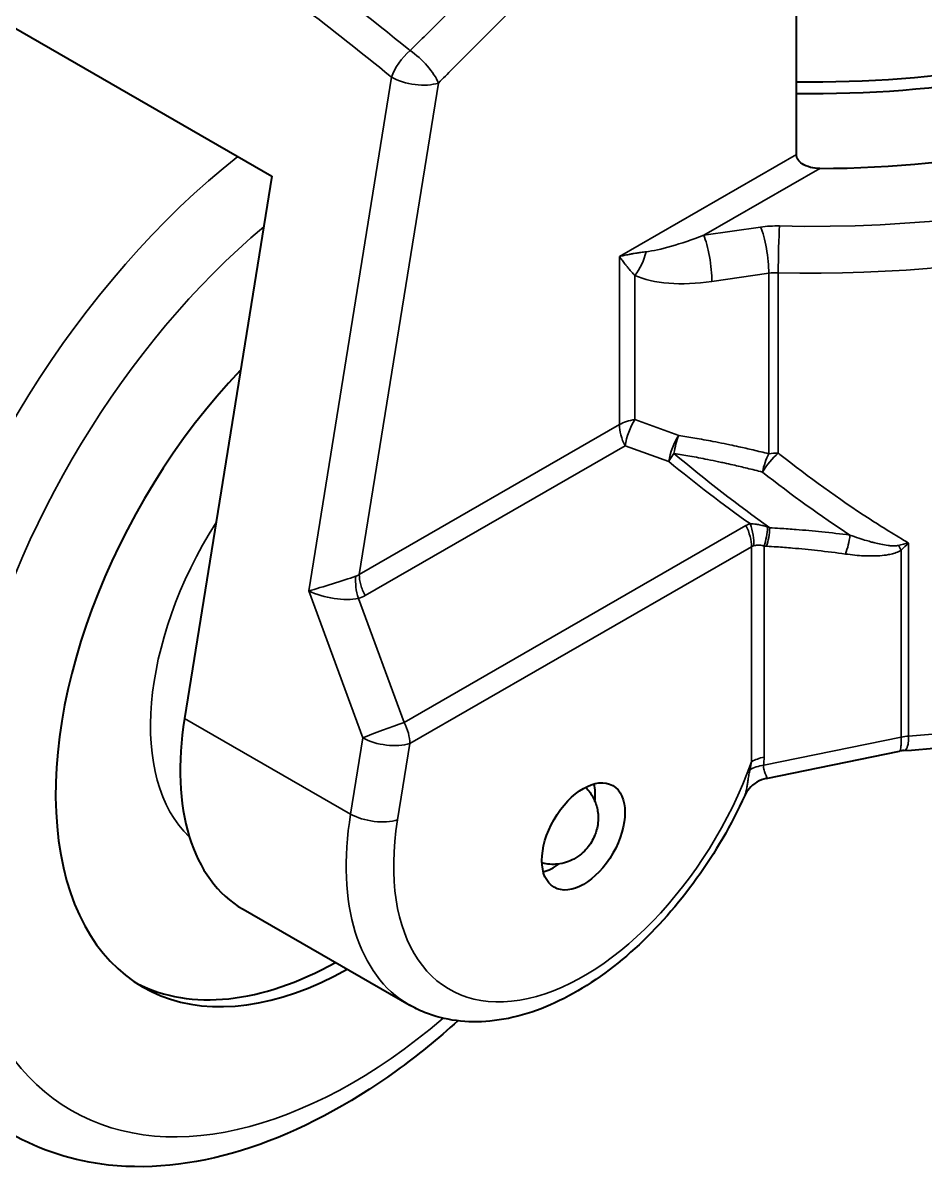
# Model space of a CAD drawing. Header units: millimetres. Extents: x 0 to 51860, y 0 to 5940.
# Drawn here: x 7660.9 to 7696.76, y 3950.93 to 3996.52 of the extents above; entities that cross this region are included whole.
import ezdxf

# ---------------------------------------------------------------- set-up
doc = ezdxf.new("R2010")
doc.units = ezdxf.units.MM
doc.header["$LTSCALE"] = 10
doc.layers.add('가시적인 것(ISO)', color=3, linetype='Continuous', lineweight=40)
doc.layers.add('가시적인 좁은 것(ISO)', color=3, linetype='Continuous', lineweight=35)

msp = doc.modelspace()

# ---------------------------------------------------------------- linework, layer by layer
at = {"layer": '가시적인 것(ISO)'}
for p, q in [((7691.6431, 3991.2898), (7691.6431, 4001.6454)), ((7654.2972, 3999.9383), (7670.7963, 3990.4371)), ((7670.7963, 3990.4371), (7667.3256, 3968.8816)), ((7690.4458, 3966.4936), (7695.7492, 3967.5797)), ((7669.6493, 3961.2973), (7676.249, 3957.4968))]:
    msp.add_line(p, q, dxfattribs=at)
for centre, major_axis, ratio, start_param, end_param in [((7692.3726, 4008.9622), (-25.6667, 0), 0.5758617, 1.5423728, 2.1929795), ((7692.3726, 4008.6897), (26, 0), 0.5758617, 4.6843299, 5.3345722), ((7692.3726, 4006.0954), (26.6667, 0), 0.5758617, 4.7200455, 5.3684668), ((7673.9878, 3972.6464), (-8.3172, -14.4431), 0.5780931, 4.3108306, 7.0501793), ((7675.6377, 3971.6963), (-5.9884, -10.399), 0.5780931, 5.2934735, 6.2831853), ((7682.0017, 3964.8704), (1.1644, 2.022), 0.5780931, 5.3737226, 5.7548429), ((7682.0017, 3964.8704), (1.1644, 2.022), 0.5780931, 3.669935, 4.0510553), ((7673.5164, 3972.9179), (-8.3172, -14.4431), 0.5780931, 0.0282335, 0.766994)]:
    msp.add_ellipse(centre, major_axis=major_axis, ratio=ratio, start_param=start_param, end_param=end_param, dxfattribs=at)
msp.add_ellipse((7683.1802, 3964.1917), major_axis=(1.1644, 2.022), ratio=0.5780931, dxfattribs=at)
for points, knots in [([(7692.5767, 3990.7395), (7692.4565, 3990.739), (7692.3261, 3990.7526), (7692.0802, 3990.8152), (7691.9647, 3990.8641), (7691.8081, 3990.9709), (7691.7481, 3991.0266), (7691.6655, 3991.1523), (7691.6431, 3991.2224), (7691.6431, 3991.2898)], [0.55499372, 0.55499372, 0.55499372, 0.55499372, 0.60909313, 0.60909313, 0.66319253, 0.66319253, 0.70029547, 0.70029547, 0.73739842, 0.73739842, 0.73739842, 0.73739842]), ([(7695.9183, 3967.6024), (7699.1038, 3967.8084), (7702.2389, 3968.2838), (7708.1574, 3969.7394), (7710.9403, 3970.7193), (7715.9321, 3973.1181), (7718.141, 3974.5366), (7721.8009, 3977.7284), (7723.2529, 3979.5036), (7725.2322, 3983.2983), (7725.7539, 3985.3208), (7725.7539, 3987.3484)], [0.8972426, 0.8972426, 0.8972426, 0.8972426, 1.1890327, 1.1890327, 1.4808232, 1.4808232, 1.7726136, 1.7726136, 2.064404, 2.064404, 2.3561945, 2.3561945, 2.3561945, 2.3561945]), ([(7690.4458, 3966.4936), (7690.3191, 3966.4677), (7690.1911, 3966.4189), (7689.9567, 3966.2808), (7689.8482, 3966.1885), (7689.6911, 3966.0009), (7689.6335, 3965.9082), (7689.5918, 3965.8164)], [0, 0, 0, 0, 0.06553167, 0.06553167, 0.13318985, 0.13318985, 0.18733178, 0.18733178, 0.18733178, 0.18733178]), ([(7689.5917, 3965.8163), (7689.0661, 3964.6614), (7688.4182, 3963.5419), (7686.9401, 3961.4807), (7686.1102, 3960.5394), (7684.3324, 3958.9227), (7683.384, 3958.249), (7681.4431, 3957.2596), (7680.4486, 3956.9416), (7678.5663, 3956.7633), (7677.6733, 3956.8714), (7676.6529, 3957.2827), (7676.4469, 3957.3828), (7676.249, 3957.4968)], [3.7610953, 3.7610953, 3.7610953, 3.7610953, 4.0963113, 4.0963113, 4.4315605, 4.4315605, 4.7694663, 4.7694663, 5.1067575, 5.1067575, 5.4149694, 5.4149694, 5.4958534, 5.4958534, 5.4958534, 5.4958534]), ([(7683.2678, 3966.1471), (7683.2841, 3966.1306), (7683.2999, 3966.1139), (7683.4385, 3965.9617), (7683.5311, 3965.816), (7683.6767, 3965.5095), (7683.7199, 3965.3516), (7683.7735, 3965.0238), (7683.771, 3964.8638), (7683.7337, 3964.5292), (7683.687, 3964.3688), (7683.5512, 3964.0387), (7683.454, 3963.8772), (7683.1945, 3963.5699), (7683.0356, 3963.4209), (7682.6248, 3963.1997), (7682.4123, 3963.1164), (7681.9568, 3963.0702), (7681.748, 3963.0788), (7681.5329, 3963.1344)], [2.5125415, 2.5125415, 2.5125415, 2.5125415, 2.5371063, 2.5371063, 2.7344152, 2.7344152, 2.9703234, 2.9703234, 3.2786931, 3.2786931, 3.6987347, 3.6987347, 4.2280717, 4.2280717, 4.7445865, 4.7445865, 5.101723, 5.101723, 5.3375727, 5.3375727, 5.3375727, 5.3375727]), ([(7678.1881, 3956.8607), (7677.3902, 3956.1417), (7676.572, 3955.4779), (7673.8571, 3953.5149), (7671.9045, 3952.4724), (7668.0396, 3951.1866), (7666.1208, 3950.9295), (7662.9225, 3951.2806), (7661.6041, 3951.6981), (7660.4304, 3952.374)], [4.4382117, 4.4382117, 4.4382117, 4.4382117, 4.5857447, 4.5857447, 4.9196896, 4.9196896, 5.2476602, 5.2476602, 5.4958534, 5.4958534, 5.4958534, 5.4958534])]:
    msp.add_open_spline(points, degree=3, knots=knots, dxfattribs=at)
for points in [[(7695.9183, 3967.6024), (7695.8615, 3967.5987), (7695.8049, 3967.5911), (7695.7492, 3967.5797)], [(7695.7492, 3967.5797), (7695.7492, 3967.5797), (7695.7492, 3967.5797), (7695.7492, 3967.5797)], [(7689.5918, 3965.8164), (7689.5918, 3965.8164), (7689.5917, 3965.8164), (7689.5917, 3965.8163)]]:
    msp.add_open_spline(points, degree=3, dxfattribs=at)
at = {"layer": '가시적인 좁은 것(ISO)'}
for p, q in [((7675.5498, 3994.3656), (7672.2618, 3973.9452)), ((7674.2713, 3974.6039), (7677.4162, 3994.1354)), ((7691.6431, 3991.2898), (7684.6096, 3987.2395)), ((7687.9615, 3988.0818), (7692.5767, 3990.7395)), ((7690.2234, 3988.4078), (7687.9615, 3988.0818)), ((7684.6096, 3980.5573), (7684.6096, 3987.2395)), ((7685.2286, 3980.7592), (7685.2286, 3986.483)), ((7688.2853, 3986.2469), (7690.5472, 3986.5729)), ((7690.5472, 3986.5729), (7690.5472, 3979.4003)), ((7690.9233, 3979.4226), (7690.9233, 3986.5953)), ((7684.6096, 3980.5573), (7674.2713, 3974.6039)), ((7686.967, 3980.1308), (7685.2286, 3980.7592)), ((7674.4983, 3973.7638), (7684.8365, 3979.7172)), ((7684.8365, 3979.7172), (7686.5749, 3979.0888)), ((7689.6371, 3976.5441), (7676.0526, 3968.7212)), ((7696.1061, 3975.8525), (7696.1061, 3968.1781)), ((7676.2795, 3967.8811), (7689.8641, 3975.704)), ((7689.8641, 3975.704), (7689.8641, 3967.1612)), ((7690.3602, 3967.3417), (7690.3602, 3975.7317)), ((7695.8131, 3975.5686), (7695.8131, 3968.1389)), ((7672.2618, 3973.9452), (7674.4132, 3968.1113)), ((7676.0526, 3968.7212), (7674.2342, 3973.6522)), ((7667.3256, 3968.8816), (7673.9253, 3965.0811)), ((7674.4132, 3968.1113), (7673.9253, 3965.0811)), ((7695.8131, 3968.1389), (7690.3474, 3967.0195)), ((7675.7916, 3964.8509), (7676.2795, 3967.8811))]:
    msp.add_line(p, q, dxfattribs=at)
for centre, major_axis, ratio, start_param, end_param in [((7692.2406, 4006.9695), (32.18, 0), 0.5758617, 4.6730736, 6.6356723), ((7692.2406, 4005.8794), (33.5133, 0), 0.5758617, 4.6730736, 6.2831853), ((7676.4734, 3994.6783), (0.8471, 1.0296), 0.4924166, 1.2180662, 2.2410977), ((7676.4734, 3994.6783), (-0.9431, 0.9425), 0.34404, 3.8048397, 5.2282347), ((7672.5736, 3973.4611), (-12.143, -21.0866), 0.5780931, 3.736957, 3.7369657), ((7676.4734, 3994.6783), (1.3164, -0.212), 0.4479115, 4.0092958, 5.580092), ((7672.5736, 3973.4608), (-12.1431, -21.0869), 0.5780931, 4.1081585, 6.2831853), ((7673.9878, 3972.6464), (-11.1451, -19.3537), 0.5780931, 4.149575, 7.2981808), ((7687.9615, 3988.6268), (-2.8237, -1.1204), 0.1671298, 0.5601134, 1.5045792), ((7687.9615, 3986.9917), (0.1902, -1.3197), 0.1985079, 0.942763, 2.5135594), ((7690.8709, 3986.9181), (-2.6667, 0), 0.5758617, 4.6730736, 4.9576496), ((7690.2234, 3987.3178), (0.1902, -1.3197), 0.1985079, 0.942763, 2.5135594), ((7690.9757, 3987.3625), (-0.0302, -1.333), 0.0321339, 3.7556144, 5.3264107), ((7684.9049, 3987.2278), (-0.5521, -1.2137), 0.495422, 1.1505828, 1.9531755), ((7692.2406, 3987.3484), (33.5133, 0), 0.5758617, 4.8279883, 6.2831853), ((7688.2853, 3987.882), (-3.7623, -0.6639), 0.4226467, 0.5518877, 1.4963535), ((7690.8709, 3985.8281), (1.3333, 0), 0.5758617, 1.531481, 1.8160569), ((7685.5524, 3980.0144), (1.3333, 0), 0.5758617, 1.8160569, 2.3561945), ((7685.5524, 3980.0144), (-0.6654, 1.1554), 0.5780931, 0.7873319, 1.4959581), ((7685.5524, 3980.0144), (0.4533, 1.2539), 0.4664869, 1.1120652, 1.9737401), ((7687.2908, 3979.386), (0.4533, 1.2539), 0.4664869, 1.1120652, 1.9737402), ((7687.2908, 3979.386), (-0.2109, -1.3165), 0.3823049, 4.1735001, 4.7509021), ((7687.2908, 3979.386), (0.8458, 1.0307), 0.3187681, 1.7985731, 2.109312), ((7692.2857, 4033.1934), (23.8122, -62.3662), 0.5275853, 5.5207514, 5.6149046), ((7690.8709, 3978.6554), (0.8075, 1.061), 0.3619631, 1.068206, 1.8249192), ((7690.8709, 3978.6554), (1.3333, 0), 0.5758617, 1.5314809, 1.8160569), ((7693.4069, 4062.1776), (-21.9492, 92.1838), 0.4983268, 2.5612618, 2.624968), ((7690.8709, 3978.6554), (0.3213, 1.294), 0.423049, 1.0659783, 1.663043), ((7690.3251, 4724.7544), (-21.1312, 754.1533), 0.1835874, 2.9899319, 3.0147653), ((7673.5164, 3972.9179), (-5.323, -9.2436), 0.5780931, 4.6386848, 6.1466956), ((7691.5228, 3972.9147), (-1.8241, 3.6623), 0.5311259, 6.2319079, 6.3152747), ((7688.9213, 3976.2469), (-0.6654, 1.1554), 0.5780931, 3.9289245, 4.6375508), ((7689.0849, 3976.3247), (-0.4769, 1.2451), 0.5811556, 4.0158306, 4.7284991), ((7689.9134, 3976.4551), (-0.0995, -1.3296), 0.437351, 1.0285483, 1.628167), ((7690.013, 3976.4484), (0.079, 1.331), 0.4297679, 4.1634718, 4.7454688), ((7694.9734, 3985.1947), (-8.8491, -5.2248), 0.8579301, 0.6340486, 0.6439242), ((7693.1442, 3976.1387), (0.183, 1.3207), 0.4665868, 4.1986208, 4.7988636), ((7696.3001, 3975.1232), (-1.8449, -0.2968), 0.4021931, 4.7529119, 4.9824902), ((7695.3663, 3976.292), (-0.708, 1.1298), 0.005462, 2.0586275, 2.2622811), ((7696.2757, 3975.0933), (1.2797, 1.3567), 0.3553683, 1.3349047, 1.5556214), ((7690.8069, 3972.6175), (-0.86, 3.1212), 0.3264617, 0.0010556, 0.0844225), ((7692.3334, 3981.4477), (5.8083, 3.5869), 0.7702886, 3.9565606, 3.9727869), ((7673.1854, 3974.258), (-1.4216, -0.4423), 0.02156, 0.8569879, 2.2965984), ((7674.95, 3973.9494), (0.3614, -1.2834), 0.5785707, 4.0892695, 4.7814693), ((7673.7799, 3977.9503), (0.2736, -3.4386), 0.3144768, 0.0772566, 0.2084424), ((7675.2141, 3974.061), (0.6654, -1.1554), 0.5780931, 3.9289245, 4.2832377), ((7673.1854, 3974.258), (1.4937, -0.3014), 0.3854785, 4.1258015, 5.565412), ((7675.2141, 3974.061), (0.6654, -1.1554), 0.5780931, 4.2832377, 4.6375508), ((7673.0641, 3977.6531), (1.1852, -3.9965), 0.5223264, 6.2759664, 6.4071523), ((7675.3367, 3968.424), (-1.251, -0.4613), 0.0287067, 4.0926366, 5.5322471), ((7675.3367, 3968.424), (0.6654, -1.1554), 0.5780931, 0.7873319, 1.4959581), ((7675.3367, 3968.424), (1.3164, -0.212), 0.4479115, 4.009296, 5.5800923), ((7696.2598, 3967.4154), (1.3333, 0), 0.5758617, 1.6863957, 1.9124715), ((7683.1802, 3967.3529), (-5.323, -9.2436), 0.5780931, 5.2934735, 8.1556713), ((7688.9108, 3966.2858), (-0.784, -2.367), 0.2833475, 1.90055, 2.0414949), ((7690.8069, 3966.6183), (1.3333, 0), 0.5758617, 1.9124715, 2.3561945), ((7689.1144, 3966.1479), (0.7276, 2.4596), 0.4110926, 5.1929044, 5.3361603), ((7690.7942, 3966.2961), (1.3294, -0.1019), 0.5560755, 1.9558062, 2.4580175), ((7682.2374, 3967.8958), (-5.9884, -10.399), 0.5780931, 5.2934735, 6.2831853), ((7674.8488, 3965.3939), (1.3164, -0.212), 0.4479115, 4.009296, 5.5800923)]:
    msp.add_ellipse(centre, major_axis=major_axis, ratio=ratio, start_param=start_param, end_param=end_param, dxfattribs=at)
for points, knots in [([(7690.5205, 4009.0961), (7689.1611, 4007.8614), (7687.8114, 4006.6057), (7686.4703, 4005.3369), (7685.9327, 4004.8283), (7685.397, 4004.3172), (7684.8618, 4003.805), (7683.6915, 4002.6851), (7682.5259, 4001.5569), (7681.3635, 4000.4231), (7680.7824, 3999.8562), (7680.2021, 3999.2879), (7679.6224, 3998.7184), (7678.695, 3997.8072), (7677.7694, 3996.8929), (7676.8453, 3995.9763), (7676.6602, 3995.7928), (7676.4752, 3995.6092), (7676.2902, 3995.4255)], [10.9079997, 10.9079997, 10.9079997, 10.9079997, 19.7838669, 19.7838669, 19.7838669, 23.3418603, 23.3418603, 23.3418603, 31.1224804, 31.1224804, 31.1224804, 35.0127905, 35.0127905, 35.0127905, 41.2372866, 41.2372866, 41.2372866, 42.4837321, 42.4837321, 42.4837321, 42.4837321]), ([(7677.4162, 3994.1354), (7677.6, 3994.3193), (7677.7839, 3994.5032), (7678.8863, 3995.6049), (7679.8057, 3996.5204), (7681.3015, 3998.0034), (7681.8772, 3998.5726), (7683.606, 4000.2759), (7684.7606, 4001.4059), (7687.77, 4004.3223), (7689.6313, 4006.0989), (7691.9073, 4008.2041), (7692.3103, 4008.5743), (7692.7139, 4008.942)], [6.5126943, 6.5126943, 6.5126943, 6.5126943, 7.7591398, 7.7591398, 13.9836359, 13.9836359, 17.873946, 17.873946, 25.6545661, 25.6545661, 38.1035583, 38.1035583, 40.7772092, 40.7772092, 40.7772092, 40.7772092]), ([(7651.5082, 4008.2102), (7653.5407, 4007.5075), (7655.573, 4006.7137), (7657.594, 4005.8076), (7658.8568, 4005.2413), (7660.1152, 4004.6313), (7661.3665, 4003.9751), (7662.1654, 4003.5561), (7662.9614, 4003.1183), (7663.7542, 4002.6617), (7665.3397, 4001.7486), (7666.9142, 4000.7583), (7668.4744, 3999.6975), (7670.8529, 3998.0802), (7673.1975, 3996.2988), (7675.5009, 3994.4058), (7675.5172, 3994.3924), (7675.5335, 3994.379), (7675.5498, 3994.3656)], [10.1917807, 10.1917807, 10.1917807, 10.1917807, 22.8372161, 22.8372161, 22.8372161, 30.739195, 30.739195, 30.739195, 35.7842489, 35.7842489, 35.7842489, 45.8743568, 45.8743568, 45.8743568, 61.2572901, 61.2572901, 61.2572901, 61.3662411, 61.3662411, 61.3662411, 61.3662411]), ([(7676.2902, 3995.4255), (7676.2737, 3995.4389), (7676.2571, 3995.4524), (7674.7323, 3996.693), (7673.2017, 3997.8753), (7670.8159, 3999.6136), (7669.9669, 4000.2115), (7667.5295, 4001.8594), (7665.9332, 4002.8602), (7664.3264, 4003.7856), (7664.3252, 4003.7863), (7664.324, 4003.787)], [10.1917807, 10.1917807, 10.1917807, 10.1917807, 10.3007317, 10.3007317, 20.2330889, 20.2330889, 25.683665, 25.683665, 35.7737728, 35.7737728, 35.7815344, 35.7815344, 35.7815344, 35.7815344]), ([(7685.6687, 3987.4269), (7685.6005, 3987.4189), (7685.5323, 3987.4101), (7685.408, 3987.3927), (7685.3518, 3987.3843), (7685.2611, 3987.37), (7685.2264, 3987.3643), (7685.1696, 3987.3547), (7685.1473, 3987.3508), (7685.0809, 3987.339), (7685.0369, 3987.3309), (7684.9232, 3987.309), (7684.854, 3987.2949), (7684.7262, 3987.267), (7684.6674, 3987.2535), (7684.6096, 3987.2395)], [-0.0032428, -0.0032428, -0.0032428, -0.0032428, 0.5143161, 0.5143161, 0.9446646, 0.9446646, 1.2136324, 1.2136324, 1.3874717, 1.3874717, 1.7351503, 1.7351503, 2.2914361, 2.2914361, 2.7781861, 2.7781861, 2.7781861, 2.7781861]), ([(7684.6096, 3987.2395), (7684.6385, 3987.1983), (7684.6688, 3987.1562), (7684.7365, 3987.0646), (7684.7743, 3987.0149), (7684.8383, 3986.9332), (7684.8635, 3986.9016), (7684.8913, 3986.8674), (7684.8933, 3986.8649), (7684.8953, 3986.8625)], [-0.0032428, -0.0032428, -0.0032428, -0.0032428, 0.4835073, 0.4835073, 1.0397931, 1.0397931, 1.3874717, 1.3874717, 1.414231, 1.414231, 1.414231, 1.414231]), ([(7684.8953, 3986.8625), (7684.9062, 3986.849), (7684.9173, 3986.8355), (7684.949, 3986.7973), (7684.9699, 3986.7724), (7685.0251, 3986.7076), (7685.06, 3986.6675), (7685.1388, 3986.5791), (7685.1832, 3986.5309), (7685.2286, 3986.483)], [1.414231, 1.414231, 1.414231, 1.414231, 1.561311, 1.561311, 1.8302788, 1.8302788, 2.2606272, 2.2606272, 2.7781861, 2.7781861, 2.7781861, 2.7781861]), ([(7690.5472, 3979.4003), (7690.3394, 3979.4519), (7690.1309, 3979.502), (7689.7329, 3979.5947), (7689.5437, 3979.6374), (7689.2352, 3979.7049), (7689.1163, 3979.7304), (7688.9227, 3979.771), (7688.8482, 3979.7864), (7688.6244, 3979.8322), (7688.4748, 3979.8619), (7688.085, 3979.9373), (7687.8443, 3979.9817), (7687.3915, 3980.0612), (7687.1796, 3980.0968), (7686.967, 3980.1308)], [0, 0, 0, 0, 1.0631818, 1.0631818, 2.0215429, 2.0215429, 2.6205186, 2.6205186, 2.9948784, 2.9948784, 3.7435979, 3.7435979, 4.9415493, 4.9415493, 5.9897567, 5.9897567, 5.9897567, 5.9897567]), ([(7686.7797, 3979.4159), (7686.9885, 3979.3814), (7687.1967, 3979.3453), (7687.6416, 3979.2645), (7687.878, 3979.2194), (7688.2609, 3979.1428), (7688.4078, 3979.1125), (7688.6276, 3979.0659), (7688.7008, 3979.0501), (7688.8909, 3979.0087), (7689.0077, 3978.9828), (7689.3107, 3978.9139), (7689.4965, 3978.8703), (7689.8873, 3978.7757), (7690.0921, 3978.7244), (7690.2962, 3978.6716)], [0, 0, 0, 0, 1.0482074, 1.0482074, 2.2461588, 2.2461588, 2.9948784, 2.9948784, 3.3692381, 3.3692381, 3.9682138, 3.9682138, 4.9265749, 4.9265749, 5.9897567, 5.9897567, 5.9897567, 5.9897567]), ([(7696.1061, 3975.8525), (7695.5767, 3976.1631), (7695.0515, 3976.4879), (7693.3224, 3977.6102), (7692.1392, 3978.4643), (7690.9633, 3979.3911), (7690.9433, 3979.4068), (7690.9233, 3979.4226)], [7.0054973, 7.0054973, 7.0054973, 7.0054973, 10.1424554, 10.1424554, 17.4274788, 17.4274788, 17.5535832, 17.5535832, 17.5535832, 17.5535832]), ([(7690.4997, 3976.4879), (7690.4802, 3976.4945), (7690.4609, 3976.5009), (7690.3843, 3976.5251), (7690.3279, 3976.5409), (7690.2383, 3976.5628), (7690.2044, 3976.5703), (7690.1544, 3976.5804), (7690.1379, 3976.5835), (7690.0962, 3976.591), (7690.0711, 3976.5951), (7690.0069, 3976.6046), (7689.9682, 3976.6093), (7689.8858, 3976.6173), (7689.8425, 3976.6202), (7689.8007, 3976.6219)], [-1.4644951, -1.4644951, -1.4644951, -1.4644951, -1.3542221, -1.3542221, -1.0259259, -1.0259259, -0.8207407, -0.8207407, -0.7181481, -0.7181481, -0.5586385, -0.5586385, -0.303423, -0.303423, 0, 0, 0, 0]), ([(7693.7739, 3976.1677), (7693.4025, 3976.2153), (7693.0289, 3976.2585), (7692.3147, 3976.3316), (7691.9745, 3976.3624), (7691.4192, 3976.4059), (7691.2051, 3976.4211), (7690.8563, 3976.4433), (7690.7219, 3976.4512), (7690.5873, 3976.4585)], [0.0000004, 0.0000004, 0.0000004, 0.0000004, 1.8749242, 1.8749242, 3.5649964, 3.5649964, 4.6212916, 4.6212916, 5.281476, 5.281476, 5.281476, 5.281476]), ([(7689.9459, 3975.7384), (7689.9715, 3975.7456), (7689.998, 3975.7517), (7690.0479, 3975.7605), (7690.0711, 3975.7635), (7690.0947, 3975.7654)], [-0.55696211, -0.55696211, -0.55696211, -0.55696211, -0.2535391, -0.2535391, 0, 0, 0, 0]), ([(7690.0947, 3975.7654), (7690.1097, 3975.7666), (7690.1248, 3975.7674), (7690.1499, 3975.7677), (7690.1597, 3975.7676), (7690.1893, 3975.7667), (7690.2093, 3975.7652), (7690.2617, 3975.7586), (7690.2943, 3975.752), (7690.3381, 3975.7391), (7690.3491, 3975.7356), (7690.3602, 3975.7317)], [-1.46449506, -1.46449506, -1.46449506, -1.46449506, -1.30330908, -1.30330908, -1.20071649, -1.20071649, -0.99553132, -0.99553132, -0.66723505, -0.66723505, -0.55696211, -0.55696211, -0.55696211, -0.55696211]), ([(7695.6928, 3975.7591), (7695.6704, 3975.7529), (7695.6462, 3975.7483), (7695.5708, 3975.7388), (7695.5168, 3975.7377), (7695.4053, 3975.7417), (7695.348, 3975.7469), (7695.196, 3975.7657), (7695.0999, 3975.7826), (7694.9216, 3975.8196), (7694.8396, 3975.8388), (7694.7163, 3975.87), (7694.6752, 3975.8808), (7694.5683, 3975.9098), (7694.5025, 3975.9286), (7694.3315, 3975.9794), (7694.2263, 3976.0126), (7694.0051, 3976.0857), (7693.8892, 3976.126), (7693.7739, 3976.1677)], [-3.6498427, -3.6498427, -3.6498427, -3.6498427, -3.4816478, -3.4816478, -3.1496709, -3.1496709, -2.8176941, -2.8176941, -2.2811517, -2.2811517, -1.8249213, -1.8249213, -1.5968062, -1.5968062, -1.2318219, -1.2318219, -0.6478471, -0.6478471, 0, 0, 0, 0]), ([(7690.4598, 3975.725), (7690.592, 3975.7171), (7690.724, 3975.7086), (7691.0668, 3975.6849), (7691.2772, 3975.6686), (7691.8227, 3975.6221), (7692.157, 3975.5893), (7692.8588, 3975.5116), (7693.2259, 3975.4658), (7693.5909, 3975.4152)], [0, 0, 0, 0, 0.6601845, 0.6601845, 1.7164797, 1.7164797, 3.406552, 3.406552, 5.281476, 5.281476, 5.281476, 5.281476]), ([(7693.5909, 3975.4152), (7693.7171, 3975.3978), (7693.8445, 3975.3825), (7694.0888, 3975.3589), (7694.2055, 3975.35), (7694.3965, 3975.3404), (7694.4703, 3975.3378), (7694.5907, 3975.336), (7694.6372, 3975.3358), (7694.777, 3975.3372), (7694.8708, 3975.3406), (7695.0768, 3975.3556), (7695.1892, 3975.3685), (7695.3711, 3975.4019), (7695.4407, 3975.4177), (7695.5793, 3975.4583), (7695.648, 3975.4831), (7695.7484, 3975.5309), (7695.7814, 3975.5488), (7695.8131, 3975.5686)], [-3.6498427, -3.6498427, -3.6498427, -3.6498427, -3.0019956, -3.0019956, -2.4180208, -2.4180208, -2.0530365, -2.0530365, -1.8249213, -1.8249213, -1.368691, -1.368691, -0.8321486, -0.8321486, -0.5001717, -0.5001717, -0.1681948, -0.1681948, 0, 0, 0, 0]), ([(7695.8131, 3968.1389), (7695.8131, 3968.0879), (7695.8126, 3968.0392), (7695.8105, 3967.9513), (7695.8091, 3967.9117), (7695.8053, 3967.8386), (7695.803, 3967.8052), (7695.7963, 3967.7312), (7695.7915, 3967.6937), (7695.78, 3967.6335), (7695.7735, 3967.6112), (7695.7663, 3967.5972)], [-6.261105, -6.261105, -6.261105, -6.261105, -5.7002276, -5.7002276, -5.1825058, -5.1825058, -4.664784, -4.664784, -3.9090044, -3.9090044, -3.1353207, -3.1353207, -3.1353207, -3.1353207]), ([(7695.9183, 3967.6024), (7695.9266, 3967.6029), (7695.9346, 3967.6045), (7695.9538, 3967.6107), (7695.9647, 3967.6166), (7695.9957, 3967.6402), (7696.0144, 3967.6644), (7696.0464, 3967.7278), (7696.0599, 3967.7664), (7696.0783, 3967.8421), (7696.0847, 3967.876), (7696.095, 3967.95), (7696.099, 3967.9899), (7696.1046, 3968.0783), (7696.1061, 3968.1272), (7696.1061, 3968.1781)], [-3.7879478, -3.7879478, -3.7879478, -3.7879478, -3.5169877, -3.5169877, -3.1249709, -3.1249709, -2.3409374, -2.3409374, -1.5851578, -1.5851578, -1.067436, -1.067436, -0.5497142, -0.5497142, 0.0111632, 0.0111632, 0.0111632, 0.0111632]), ([(7695.7663, 3967.5972), (7695.7662, 3967.597), (7695.7661, 3967.5968), (7695.7623, 3967.5896), (7695.7585, 3967.5847), (7695.7527, 3967.5808), (7695.751, 3967.5801), (7695.7492, 3967.5797)], [-3.13532067, -3.13532067, -3.13532067, -3.13532067, -3.1249709, -3.1249709, -2.73295415, -2.73295415, -2.56311355, -2.56311355, -2.56311355, -2.56311355]), ([(7689.7992, 3966.842), (7689.7843, 3966.7765), (7689.7716, 3966.7136), (7689.7463, 3966.5793), (7689.7347, 3966.5094), (7689.7142, 3966.3812), (7689.7054, 3966.3228), (7689.6883, 3966.2135), (7689.6802, 3966.1628), (7689.659, 3966.0436), (7689.6456, 3965.9806), (7689.6188, 3965.8844), (7689.606, 3965.8477), (7689.5918, 3965.8164)], [0, 0, 0, 0, 0.3610166, 0.3610166, 0.8112448, 0.8112448, 1.2509817, 1.2509817, 1.6907185, 1.6907185, 2.3691231, 2.3691231, 2.9023762, 2.9023762, 2.9023762, 2.9023762]), ([(7690.4687, 3966.5123), (7690.4728, 3966.5259), (7690.4685, 3966.5463), (7690.4494, 3966.5972), (7690.436, 3966.6259), (7690.4106, 3966.682), (7690.3999, 3966.7062), (7690.379, 3966.7591), (7690.3689, 3966.7876), (7690.3521, 3966.851), (7690.3454, 3966.8859), (7690.3413, 3966.9538), (7690.3423, 3966.9858), (7690.3474, 3967.0195)], [0, 0, 0, 0, 0.7853558, 0.7853558, 1.4637603, 1.4637603, 1.9034972, 1.9034972, 2.343234, 2.343234, 2.7934623, 2.7934623, 3.1544789, 3.1544789, 3.1544789, 3.1544789]), ([(7690.4458, 3966.4936), (7690.4495, 3966.4944), (7690.4528, 3966.4955), (7690.4622, 3966.5002), (7690.4665, 3966.5052), (7690.4686, 3966.5121), (7690.4686, 3966.5122), (7690.4687, 3966.5123)], [5.74763346, 5.74763346, 5.74763346, 5.74763346, 5.9184558, 5.9184558, 6.31330965, 6.31330965, 6.31766154, 6.31766154, 6.31766154, 6.31766154])]:
    msp.add_open_spline(points, degree=3, knots=knots, dxfattribs=at)

doc.saveas('drawing.dxf')
